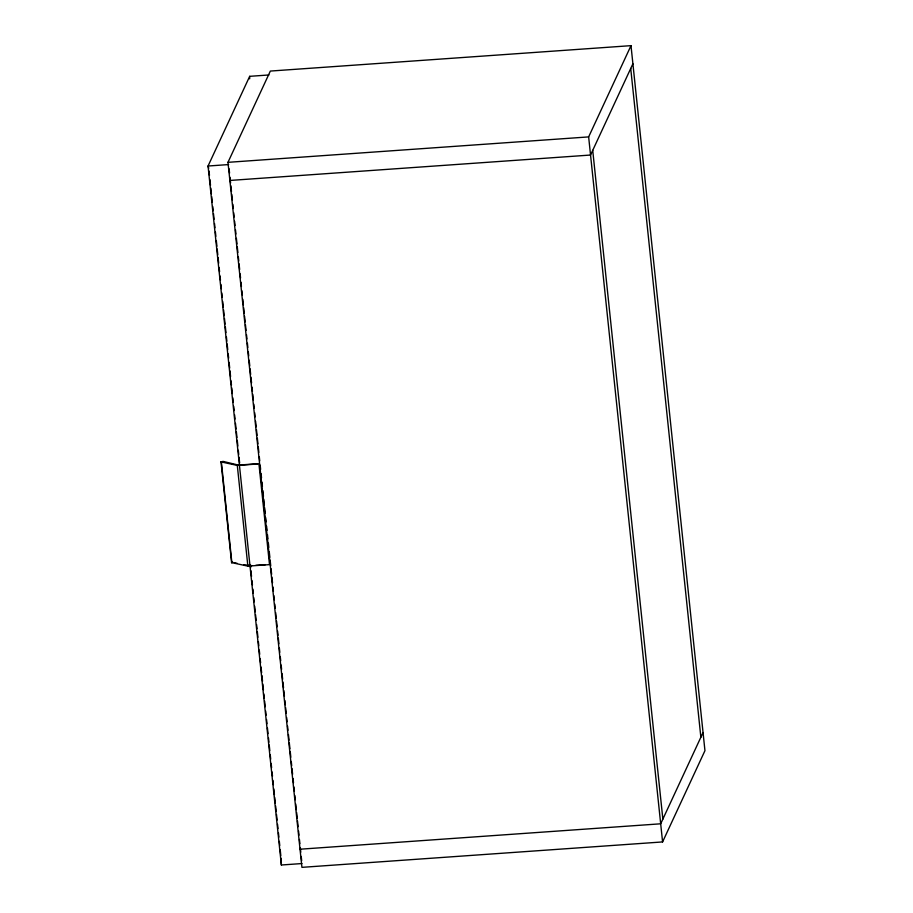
<?xml version="1.0" encoding="UTF-8"?>
<svg xmlns="http://www.w3.org/2000/svg" width="913" height="913" viewBox="0 0 913 913"><rect width="100%" height="100%" fill="white"/><g stroke="black" fill="none" stroke-linecap="round" stroke-linejoin="round"><path stroke-width="1.37" d="M249.66 78.86L249.683 76.327L268.924 74.969M301.975 863.55L281.364 864.999L281.113 858.357M249.683 76.327L208.05 166.018L281.364 864.999M227.976 162.331L270.339 71.066L630.997 45.65L704.95 750.669L662.587 841.934L301.929 867.35L227.976 162.331L588.645 136.904L630.997 45.65M632.903 63.784L590.54 155.039L229.882 180.454M703.044 732.546L660.692 823.8L300.023 849.216M221.014 461.887L237.3 465.425L258.938 463.907L269.506 564.622L247.868 566.14L231.582 562.602L221.014 461.887L223.08 461.396L238.453 465.094L257.523 463.747M231.582 562.602L232.724 562.168M228.661 164.568L208.05 166.018L208.735 168.266M251.748 565.615L243.737 564.713M255.823 565.33L265.363 564.656M234.481 562.796L237.129 563.344M630.723 68.475L700.864 737.236M592.72 150.348L662.861 819.109M588.645 136.904L662.587 841.934M229.106 168.825L229.551 173.071M229.996 177.327L230.59 182.999M230.886 185.841L231.48 191.502M231.776 194.343L232.381 200.015M232.826 204.272L233.272 208.518M233.717 212.775L234.162 217.032M234.607 221.277L235.052 225.534M235.497 229.791L235.942 234.036M236.387 238.293L236.992 243.965M237.289 246.807L237.882 252.467M238.327 256.724L238.772 260.981M239.069 263.811L239.663 269.483M240.108 273.74L240.553 277.997M240.998 282.243L241.443 286.499M241.899 290.756L242.344 295.002M242.79 299.259L243.383 304.931M243.68 307.772L244.273 313.433M244.57 316.275L245.163 321.947M245.46 324.777L246.054 330.449M246.51 334.706L246.955 338.963M247.4 343.208L247.845 347.465M248.29 351.722L248.735 355.967M249.181 360.224L249.774 365.896M250.071 368.738L250.664 374.398M250.961 377.24L251.566 382.912M252.011 387.169L252.456 391.415M252.753 394.256L253.346 399.928M253.791 404.174L254.236 408.431M254.681 412.687L255.126 416.933M255.572 421.19L256.176 426.862M256.473 429.703L257.067 435.364M257.363 438.206L257.957 443.878M258.253 446.708L258.847 452.38M259.292 456.637L259.737 460.894M260.182 465.139L260.627 469.396M261.084 473.653L261.529 477.898M261.974 482.155L262.419 486.412M262.864 490.669L263.458 496.33M263.754 499.171L264.348 504.843M264.644 507.674L265.238 513.346M265.683 517.603L266.139 521.859M266.585 526.105L267.03 530.362M267.475 534.619L267.92 538.864M268.365 543.121L268.81 547.378M269.255 551.635L269.849 557.295M270.145 560.137L270.75 565.809M271.047 568.639L271.64 574.311M271.937 577.153L272.531 582.825M272.976 587.07L273.421 591.327M273.866 595.584L274.311 599.83M274.756 604.086L275.201 608.343M275.658 612.6L276.251 618.261M276.548 621.102L277.141 626.775M277.586 631.031L278.031 635.277M278.328 638.119L278.922 643.791M279.367 648.036L279.812 652.293M280.257 656.55L280.713 660.795M281.158 665.052L281.603 669.309M282.049 673.566L282.642 679.226M282.939 682.068L283.532 687.74M283.829 690.57L284.422 696.242M284.867 700.499L285.324 704.756M285.621 707.586L286.214 713.258M286.659 717.515L287.104 721.761M287.549 726.018L287.994 730.274M288.44 734.531L289.033 740.192M289.33 743.034L289.923 748.706M290.231 751.536L290.825 757.208M291.27 761.465L291.715 765.722M292.012 768.552L292.605 774.224M293.05 778.481L293.495 782.726M293.94 786.983L294.385 791.24M294.831 795.497L295.287 799.742M295.732 803.999L296.326 809.671M296.622 812.502L297.216 818.174M297.512 821.015L298.106 826.687M298.551 830.933L298.996 835.19M299.441 839.446L299.898 843.692M300.343 847.949L300.788 852.206M301.233 856.462L301.678 860.708M209.031 171.096L209.476 175.342M209.922 179.599L210.515 185.271M210.812 188.101L211.405 193.773M211.702 196.603L212.295 202.275M212.74 206.521L213.186 210.777M213.482 213.608L214.076 219.28M214.521 223.525L214.977 227.782M215.422 232.028L215.867 236.284M216.313 240.53L216.906 246.202M217.203 249.032L217.796 254.704M218.093 257.534L218.686 263.206M219.131 267.452L219.577 271.709M220.022 275.954L220.467 280.211M220.923 284.457L221.368 288.713M221.813 292.959L222.258 297.216M222.704 301.461L223.297 307.133M223.594 309.964L224.187 315.636M224.484 318.466L225.077 324.138M225.374 326.968L225.968 332.64M226.413 336.886L226.858 341.142M227.166 343.973L227.759 349.645M228.204 353.89L228.649 358.147M229.095 362.393L229.688 368.065M229.985 370.895L230.578 376.567M231.023 380.812L231.468 385.069M231.765 387.899L232.359 393.571M232.804 397.817L233.249 402.074M233.705 406.319L234.15 410.576M234.595 414.822L235.04 419.078M235.486 423.324L236.079 428.996M236.376 431.826L236.969 437.498M237.266 440.328L237.859 446.001M238.304 450.257L238.75 454.503M239.046 457.333L239.64 463.005M250.345 565.033L250.641 567.863M250.938 570.705L251.532 576.365M251.977 580.622L252.433 584.868M252.878 589.125L253.323 593.37M253.768 597.627L254.213 601.872M254.659 606.129L255.252 611.79M255.549 614.632L256.142 620.292M256.587 624.549L257.032 628.795M257.329 631.636L257.923 637.297M258.368 641.554L258.824 645.799M259.269 650.056L259.714 654.301M260.159 658.558L260.604 662.804M261.05 667.061L261.643 672.733M261.94 675.563L262.533 681.235M262.83 684.065L263.423 689.737M263.868 693.983L264.314 698.24M264.61 701.07L265.215 706.742M265.66 710.987L266.105 715.244M266.55 719.49L266.995 723.747M267.441 727.992L268.034 733.664M268.479 737.909L268.924 742.166M269.221 744.997L269.814 750.669M270.259 754.914L270.704 759.171M271.161 763.416L271.606 767.673M272.051 771.919L272.496 776.176M272.941 780.421L273.386 784.678M273.832 788.923L274.425 794.595M274.722 797.426L275.315 803.098M275.612 805.928L276.205 811.6M276.502 814.43L277.096 820.102M277.552 824.348L277.997 828.605M278.442 832.85L278.887 837.107M279.332 841.352L279.777 845.609M280.223 849.855L280.816 855.527M237.3 465.425L247.868 566.14M221.345 461.647L231.879 562.785"/></g></svg>
